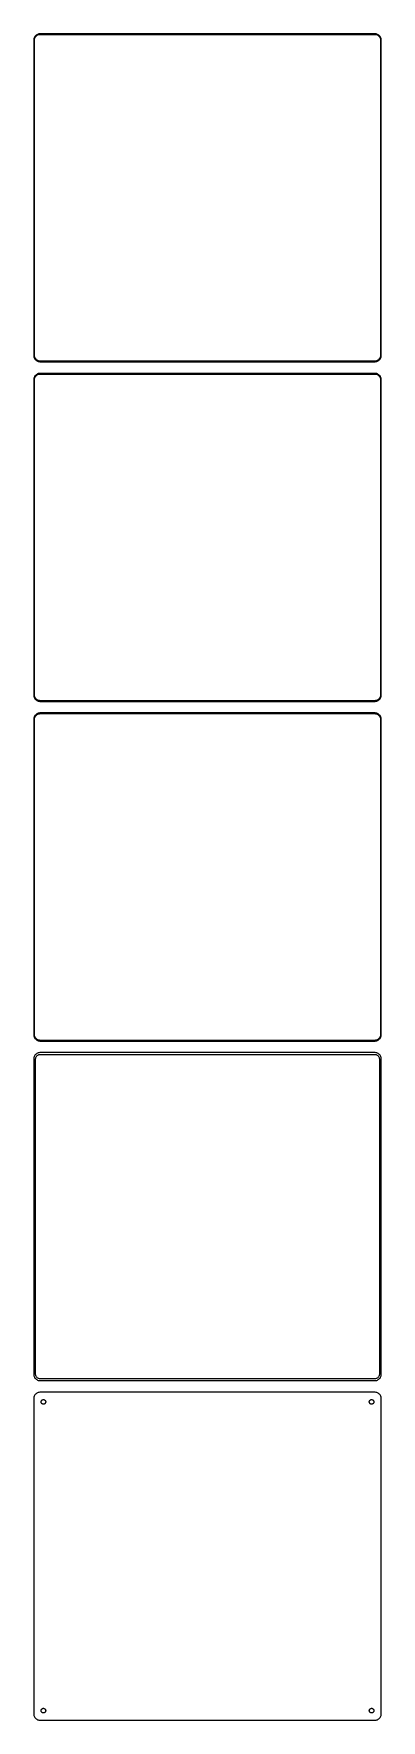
# Model space of a CAD drawing. Header units: metres. Extents: x -135 to 135, y 929 to 2239.
import ezdxf

# ---------------------------------------------------------------- set-up
doc = ezdxf.new("R2010")
doc.units = ezdxf.units.M

msp = doc.modelspace()

# ---------------------------------------------------------------- linework, layer by layer
for p, q in [((-134.961, 2235.13), (-135, 2234.5)), ((-135, 2234.5), (-135, 1989.5)), ((-134.843, 2235.74), (-134.961, 2235.13)), ((-134.649, 2236.34), (-134.843, 2235.74)), ((-134.382, 2236.91), (-134.649, 2236.34)), ((-134.5, 2234.25), (-134.463, 2234.85)), ((-134.5, 1989.75), (-134.5, 2234.25)), ((-134.463, 2234.85), (-134.351, 2235.43)), ((-134.045, 2237.44), (-134.382, 2236.91)), ((-134.351, 2235.43), (-134.166, 2236)), ((-134.166, 2236), (-133.912, 2236.54)), ((-133.645, 2237.92), (-134.045, 2237.44)), ((-133.912, 2236.54), (-133.593, 2237.04)), ((-133.187, 2238.35), (-133.645, 2237.92)), ((-133.593, 2237.04), (-133.213, 2237.5)), ((-133.213, 2237.5), (-132.778, 2237.91)), ((-132.679, 2238.72), (-133.187, 2238.35)), ((-132.778, 2237.91), (-132.295, 2238.26)), ((-132.129, 2239.02), (-132.679, 2238.72)), ((-132.295, 2238.26), (-131.772, 2238.55)), ((-131.545, 2239.26), (-132.129, 2239.02)), ((-131.772, 2238.55), (-131.218, 2238.77)), ((-130.937, 2239.41), (-131.545, 2239.26)), ((-131.218, 2238.77), (-130.64, 2238.92)), ((-130.314, 2239.49), (-130.937, 2239.41)), ((-130.64, 2238.92), (-130.048, 2238.99)), ((130.314, 2239.49), (-130.314, 2239.49)), ((-130.048, 2238.99), (130.048, 2238.99)), ((130.048, 2238.99), (130.64, 2238.92)), ((130.937, 2239.41), (130.314, 2239.49)), ((130.64, 2238.92), (131.218, 2238.77)), ((131.545, 2239.26), (130.937, 2239.41)), ((131.218, 2238.77), (131.772, 2238.55)), ((132.129, 2239.02), (131.545, 2239.26)), ((131.772, 2238.55), (132.295, 2238.26)), ((132.679, 2238.72), (132.129, 2239.02)), ((132.295, 2238.26), (132.778, 2237.91)), ((133.187, 2238.35), (132.679, 2238.72)), ((132.778, 2237.91), (133.213, 2237.5)), ((133.645, 2237.92), (133.187, 2238.35)), ((133.213, 2237.5), (133.593, 2237.04)), ((133.593, 2237.04), (133.912, 2236.54)), ((134.045, 2237.44), (133.645, 2237.92)), ((133.912, 2236.54), (134.166, 2236)), ((134.382, 2236.91), (134.045, 2237.44)), ((134.166, 2236), (134.351, 2235.43)), ((134.351, 2235.43), (134.463, 2234.85)), ((134.649, 2236.34), (134.382, 2236.91)), ((134.463, 2234.85), (134.5, 2234.25)), ((134.5, 2234.25), (134.5, 1989.75)), ((134.843, 2235.74), (134.649, 2236.34)), ((134.961, 2235.13), (134.843, 2235.74)), ((135, 2234.5), (134.961, 2235.13)), ((135, 1989.5), (135, 2234.5)), ((-135, 1989.5), (-134.961, 1988.87)), ((-134.961, 1988.87), (-134.843, 1988.26)), ((-134.843, 1988.26), (-134.649, 1987.66)), ((-134.649, 1987.66), (-134.382, 1987.09)), ((-134.463, 1989.15), (-134.5, 1989.75)), ((-134.351, 1988.57), (-134.463, 1989.15)), ((-134.382, 1987.09), (-134.045, 1986.56)), ((-134.166, 1988), (-134.351, 1988.57)), ((-133.912, 1987.46), (-134.166, 1988)), ((-134.045, 1986.56), (-133.645, 1986.08)), ((-133.593, 1986.96), (-133.912, 1987.46)), ((-133.645, 1986.08), (-133.187, 1985.65)), ((-133.213, 1986.5), (-133.593, 1986.96)), ((-132.778, 1986.09), (-133.213, 1986.5)), ((-133.187, 1985.65), (-132.679, 1985.28)), ((-132.295, 1985.74), (-132.778, 1986.09)), ((-132.679, 1985.28), (-132.129, 1984.98)), ((-131.772, 1985.45), (-132.295, 1985.74)), ((-132.129, 1984.98), (-131.545, 1984.74)), ((-131.218, 1985.23), (-131.772, 1985.45)), ((-131.545, 1984.74), (-130.937, 1984.59)), ((-130.64, 1985.08), (-131.218, 1985.23)), ((-130.937, 1984.59), (-130.314, 1984.51)), ((-130.048, 1985.01), (-130.64, 1985.08)), ((-130.314, 1984.51), (130.314, 1984.51)), ((130.048, 1985.01), (-130.048, 1985.01)), ((130.64, 1985.08), (130.048, 1985.01)), ((130.314, 1984.51), (130.937, 1984.59)), ((131.218, 1985.23), (130.64, 1985.08)), ((130.937, 1984.59), (131.545, 1984.74)), ((131.772, 1985.45), (131.218, 1985.23)), ((131.545, 1984.74), (132.129, 1984.98)), ((132.295, 1985.74), (131.772, 1985.45)), ((132.129, 1984.98), (132.679, 1985.28)), ((132.778, 1986.09), (132.295, 1985.74)), ((132.679, 1985.28), (133.187, 1985.65)), ((133.213, 1986.5), (132.778, 1986.09)), ((133.187, 1985.65), (133.645, 1986.08)), ((133.593, 1986.96), (133.213, 1986.5)), ((133.912, 1987.46), (133.593, 1986.96)), ((133.645, 1986.08), (134.045, 1986.56)), ((134.166, 1988), (133.912, 1987.46)), ((134.045, 1986.56), (134.382, 1987.09)), ((134.351, 1988.57), (134.166, 1988)), ((134.463, 1989.15), (134.351, 1988.57)), ((134.382, 1987.09), (134.649, 1987.66)), ((134.5, 1989.75), (134.463, 1989.15)), ((134.649, 1987.66), (134.843, 1988.26)), ((134.843, 1988.26), (134.961, 1988.87)), ((134.961, 1988.87), (135, 1989.5)), ((-134.961, 1971.13), (-135, 1970.5)), ((-135, 1970.5), (-135, 1725.5)), ((-134.843, 1971.74), (-134.961, 1971.13)), ((-134.649, 1972.34), (-134.843, 1971.74)), ((-134.382, 1972.91), (-134.649, 1972.34)), ((-134.5, 1970.25), (-134.463, 1970.85)), ((-134.5, 1725.75), (-134.5, 1970.25)), ((-134.463, 1970.85), (-134.351, 1971.43)), ((-134.045, 1973.44), (-134.382, 1972.91)), ((-134.351, 1971.43), (-134.166, 1972)), ((-134.166, 1972), (-133.912, 1972.54)), ((-133.645, 1973.92), (-134.045, 1973.44)), ((-133.912, 1972.54), (-133.593, 1973.04)), ((-133.187, 1974.35), (-133.645, 1973.92)), ((-133.593, 1973.04), (-133.213, 1973.5)), ((-133.213, 1973.5), (-132.778, 1973.91)), ((-132.679, 1974.72), (-133.187, 1974.35)), ((-132.778, 1973.91), (-132.295, 1974.26)), ((-132.129, 1975.02), (-132.679, 1974.72)), ((-132.295, 1974.26), (-131.772, 1974.55)), ((-131.545, 1975.26), (-132.129, 1975.02)), ((-131.772, 1974.55), (-131.218, 1974.77)), ((-130.937, 1975.41), (-131.545, 1975.26)), ((-131.218, 1974.77), (-130.64, 1974.92)), ((-130.314, 1975.49), (-130.937, 1975.41)), ((-130.64, 1974.92), (-130.048, 1974.99)), ((130.314, 1975.49), (-130.314, 1975.49)), ((-130.048, 1974.99), (130.048, 1974.99)), ((130.048, 1974.99), (130.64, 1974.92)), ((130.937, 1975.41), (130.314, 1975.49)), ((130.64, 1974.92), (131.218, 1974.77)), ((131.545, 1975.26), (130.937, 1975.41)), ((131.218, 1974.77), (131.772, 1974.55)), ((132.129, 1975.02), (131.545, 1975.26)), ((131.772, 1974.55), (132.295, 1974.26)), ((132.679, 1974.72), (132.129, 1975.02)), ((132.295, 1974.26), (132.778, 1973.91)), ((133.187, 1974.35), (132.679, 1974.72)), ((132.778, 1973.91), (133.213, 1973.5)), ((133.645, 1973.92), (133.187, 1974.35)), ((133.213, 1973.5), (133.593, 1973.04)), ((133.593, 1973.04), (133.912, 1972.54)), ((134.045, 1973.44), (133.645, 1973.92)), ((133.912, 1972.54), (134.166, 1972)), ((134.382, 1972.91), (134.045, 1973.44)), ((134.166, 1972), (134.351, 1971.43)), ((134.351, 1971.43), (134.463, 1970.85)), ((134.649, 1972.34), (134.382, 1972.91)), ((134.463, 1970.85), (134.5, 1970.25)), ((134.5, 1970.25), (134.5, 1725.75)), ((134.843, 1971.74), (134.649, 1972.34)), ((134.961, 1971.13), (134.843, 1971.74)), ((135, 1970.5), (134.961, 1971.13)), ((135, 1725.5), (135, 1970.5)), ((-135, 1725.5), (-134.961, 1724.87)), ((-134.961, 1724.87), (-134.843, 1724.26)), ((-134.843, 1724.26), (-134.649, 1723.66)), ((-134.649, 1723.66), (-134.382, 1723.09)), ((-134.463, 1725.15), (-134.5, 1725.75)), ((-134.351, 1724.57), (-134.463, 1725.15)), ((-134.382, 1723.09), (-134.045, 1722.56)), ((-134.166, 1724), (-134.351, 1724.57)), ((-133.912, 1723.46), (-134.166, 1724)), ((-134.045, 1722.56), (-133.645, 1722.08)), ((-133.593, 1722.96), (-133.912, 1723.46)), ((-133.645, 1722.08), (-133.187, 1721.65)), ((-133.213, 1722.5), (-133.593, 1722.96)), ((-132.778, 1722.09), (-133.213, 1722.5)), ((-133.187, 1721.65), (-132.679, 1721.28)), ((-132.295, 1721.74), (-132.778, 1722.09)), ((-132.679, 1721.28), (-132.129, 1720.98)), ((-131.772, 1721.45), (-132.295, 1721.74)), ((-132.129, 1720.98), (-131.545, 1720.74)), ((-131.218, 1721.23), (-131.772, 1721.45)), ((-131.545, 1720.74), (-130.937, 1720.59)), ((-130.64, 1721.08), (-131.218, 1721.23)), ((-130.937, 1720.59), (-130.314, 1720.51)), ((-130.048, 1721.01), (-130.64, 1721.08)), ((-130.314, 1720.51), (130.314, 1720.51)), ((130.048, 1721.01), (-130.048, 1721.01)), ((130.64, 1721.08), (130.048, 1721.01)), ((130.314, 1720.51), (130.937, 1720.59)), ((131.218, 1721.23), (130.64, 1721.08)), ((130.937, 1720.59), (131.545, 1720.74)), ((131.772, 1721.45), (131.218, 1721.23)), ((131.545, 1720.74), (132.129, 1720.98)), ((132.295, 1721.74), (131.772, 1721.45)), ((132.129, 1720.98), (132.679, 1721.28)), ((132.778, 1722.09), (132.295, 1721.74)), ((132.679, 1721.28), (133.187, 1721.65)), ((133.213, 1722.5), (132.778, 1722.09)), ((133.187, 1721.65), (133.645, 1722.08)), ((133.593, 1722.96), (133.213, 1722.5)), ((133.912, 1723.46), (133.593, 1722.96)), ((133.645, 1722.08), (134.045, 1722.56)), ((134.166, 1724), (133.912, 1723.46)), ((134.045, 1722.56), (134.382, 1723.09)), ((134.351, 1724.57), (134.166, 1724)), ((134.463, 1725.15), (134.351, 1724.57)), ((134.382, 1723.09), (134.649, 1723.66)), ((134.5, 1725.75), (134.463, 1725.15)), ((134.649, 1723.66), (134.843, 1724.26)), ((134.843, 1724.26), (134.961, 1724.87)), ((134.961, 1724.87), (135, 1725.5)), ((-134.961, 1707.13), (-135, 1706.5)), ((-135, 1706.5), (-135, 1461.5)), ((-134.843, 1707.74), (-134.961, 1707.13)), ((-134.649, 1708.34), (-134.843, 1707.74)), ((-134.382, 1708.91), (-134.649, 1708.34)), ((-134.5, 1706.25), (-134.463, 1706.85)), ((-134.5, 1461.75), (-134.5, 1706.25)), ((-134.463, 1706.85), (-134.351, 1707.43)), ((-134.045, 1709.44), (-134.382, 1708.91)), ((-134.351, 1707.43), (-134.166, 1708)), ((-134.166, 1708), (-133.912, 1708.54)), ((-133.645, 1709.92), (-134.045, 1709.44)), ((-133.912, 1708.54), (-133.593, 1709.04)), ((-133.187, 1710.35), (-133.645, 1709.92)), ((-133.593, 1709.04), (-133.213, 1709.5)), ((-133.213, 1709.5), (-132.778, 1709.91)), ((-132.679, 1710.72), (-133.187, 1710.35)), ((-132.778, 1709.91), (-132.295, 1710.26)), ((-132.129, 1711.02), (-132.679, 1710.72)), ((-132.295, 1710.26), (-131.772, 1710.55)), ((-131.545, 1711.26), (-132.129, 1711.02)), ((-131.772, 1710.55), (-131.218, 1710.77)), ((-130.937, 1711.41), (-131.545, 1711.26)), ((-131.218, 1710.77), (-130.64, 1710.92)), ((-130.314, 1711.49), (-130.937, 1711.41)), ((-130.64, 1710.92), (-130.048, 1710.99)), ((130.314, 1711.49), (-130.314, 1711.49)), ((-130.048, 1710.99), (130.048, 1710.99)), ((130.048, 1710.99), (130.64, 1710.92)), ((130.937, 1711.41), (130.314, 1711.49)), ((130.64, 1710.92), (131.218, 1710.77)), ((131.545, 1711.26), (130.937, 1711.41)), ((131.218, 1710.77), (131.772, 1710.55)), ((132.129, 1711.02), (131.545, 1711.26)), ((131.772, 1710.55), (132.295, 1710.26)), ((132.679, 1710.72), (132.129, 1711.02)), ((132.295, 1710.26), (132.778, 1709.91)), ((133.187, 1710.35), (132.679, 1710.72)), ((132.778, 1709.91), (133.213, 1709.5)), ((133.645, 1709.92), (133.187, 1710.35)), ((133.213, 1709.5), (133.593, 1709.04)), ((133.593, 1709.04), (133.912, 1708.54)), ((134.045, 1709.44), (133.645, 1709.92)), ((133.912, 1708.54), (134.166, 1708)), ((134.382, 1708.91), (134.045, 1709.44)), ((134.166, 1708), (134.351, 1707.43)), ((134.351, 1707.43), (134.463, 1706.85)), ((134.649, 1708.34), (134.382, 1708.91)), ((134.463, 1706.85), (134.5, 1706.25)), ((134.5, 1706.25), (134.5, 1461.75)), ((134.843, 1707.74), (134.649, 1708.34)), ((134.961, 1707.13), (134.843, 1707.74)), ((135, 1706.5), (134.961, 1707.13)), ((135, 1461.5), (135, 1706.5)), ((-135, 1461.5), (-134.961, 1460.87)), ((-134.961, 1460.87), (-134.843, 1460.26)), ((-134.843, 1460.26), (-134.649, 1459.66)), ((-134.649, 1459.66), (-134.382, 1459.09)), ((-134.463, 1461.15), (-134.5, 1461.75)), ((-134.351, 1460.57), (-134.463, 1461.15)), ((-134.382, 1459.09), (-134.045, 1458.56)), ((-134.166, 1460), (-134.351, 1460.57)), ((-133.912, 1459.46), (-134.166, 1460)), ((-134.045, 1458.56), (-133.645, 1458.08)), ((-133.593, 1458.96), (-133.912, 1459.46)), ((-133.645, 1458.08), (-133.187, 1457.65)), ((-133.213, 1458.5), (-133.593, 1458.96)), ((-132.778, 1458.09), (-133.213, 1458.5)), ((-133.187, 1457.65), (-132.679, 1457.28)), ((-132.295, 1457.74), (-132.778, 1458.09)), ((-132.679, 1457.28), (-132.129, 1456.98)), ((-131.772, 1457.45), (-132.295, 1457.74)), ((-132.129, 1456.98), (-131.545, 1456.74)), ((-131.218, 1457.23), (-131.772, 1457.45)), ((-131.545, 1456.74), (-130.937, 1456.59)), ((-130.64, 1457.08), (-131.218, 1457.23)), ((-130.937, 1456.59), (-130.314, 1456.51)), ((-130.048, 1457.01), (-130.64, 1457.08)), ((-130.314, 1456.51), (130.314, 1456.51)), ((130.048, 1457.01), (-130.048, 1457.01)), ((130.64, 1457.08), (130.048, 1457.01)), ((130.314, 1456.51), (130.937, 1456.59)), ((131.218, 1457.23), (130.64, 1457.08)), ((130.937, 1456.59), (131.545, 1456.74)), ((131.772, 1457.45), (131.218, 1457.23)), ((131.545, 1456.74), (132.129, 1456.98)), ((132.295, 1457.74), (131.772, 1457.45)), ((132.129, 1456.98), (132.679, 1457.28)), ((132.778, 1458.09), (132.295, 1457.74)), ((132.679, 1457.28), (133.187, 1457.65)), ((133.213, 1458.5), (132.778, 1458.09)), ((133.187, 1457.65), (133.645, 1458.08)), ((133.593, 1458.96), (133.213, 1458.5)), ((133.912, 1459.46), (133.593, 1458.96)), ((133.645, 1458.08), (134.045, 1458.56)), ((134.166, 1460), (133.912, 1459.46)), ((134.045, 1458.56), (134.382, 1459.09)), ((134.351, 1460.57), (134.166, 1460)), ((134.463, 1461.15), (134.351, 1460.57)), ((134.382, 1459.09), (134.649, 1459.66)), ((134.5, 1461.75), (134.463, 1461.15)), ((134.649, 1459.66), (134.843, 1460.26)), ((134.843, 1460.26), (134.961, 1460.87)), ((134.961, 1460.87), (135, 1461.5)), ((-134.961, 1443.13), (-135, 1442.5)), ((-135, 1442.5), (-135, 1197.5)), ((-134.843, 1443.74), (-134.961, 1443.13)), ((-134.649, 1444.34), (-134.843, 1443.74)), ((-134.382, 1444.91), (-134.649, 1444.34)), ((-134.045, 1445.44), (-134.382, 1444.91)), ((-133.645, 1445.92), (-134.045, 1445.44)), ((-133.187, 1446.35), (-133.645, 1445.92)), ((-133.619, 1442.25), (-133.589, 1442.73)), ((-133.619, 1197.75), (-133.619, 1442.25)), ((-133.589, 1442.73), (-133.498, 1443.21)), ((-133.498, 1443.21), (-133.348, 1443.67)), ((-133.348, 1443.67), (-133.141, 1444.11)), ((-132.679, 1446.72), (-133.187, 1446.35)), ((-133.141, 1444.11), (-132.88, 1444.52)), ((-132.88, 1444.52), (-132.571, 1444.9)), ((-132.129, 1447.02), (-132.679, 1446.72)), ((-132.571, 1444.9), (-132.216, 1445.23)), ((-132.216, 1445.23), (-131.823, 1445.52)), ((-131.545, 1447.26), (-132.129, 1447.02)), ((-131.823, 1445.52), (-131.398, 1445.75)), ((-130.937, 1447.41), (-131.545, 1447.26)), ((-131.398, 1445.75), (-130.946, 1445.93)), ((-130.946, 1445.93), (-130.475, 1446.05)), ((-130.314, 1447.49), (-130.937, 1447.41)), ((-130.475, 1446.05), (-129.993, 1446.11)), ((130.314, 1447.49), (-130.314, 1447.49)), ((-129.993, 1446.11), (129.993, 1446.11)), ((129.993, 1446.11), (130.475, 1446.05)), ((130.937, 1447.41), (130.314, 1447.49)), ((130.475, 1446.05), (130.946, 1445.93)), ((131.545, 1447.26), (130.937, 1447.41)), ((130.946, 1445.93), (131.398, 1445.75)), ((131.398, 1445.75), (131.823, 1445.52)), ((132.129, 1447.02), (131.545, 1447.26)), ((131.823, 1445.52), (132.216, 1445.23)), ((132.679, 1446.72), (132.129, 1447.02)), ((132.216, 1445.23), (132.571, 1444.9)), ((132.571, 1444.9), (132.88, 1444.52)), ((133.187, 1446.35), (132.679, 1446.72)), ((132.88, 1444.52), (133.141, 1444.11)), ((133.141, 1444.11), (133.348, 1443.67)), ((133.645, 1445.92), (133.187, 1446.35)), ((133.348, 1443.67), (133.498, 1443.21)), ((133.498, 1443.21), (133.589, 1442.73)), ((133.589, 1442.73), (133.619, 1442.25)), ((133.619, 1442.25), (133.619, 1197.75)), ((134.045, 1445.44), (133.645, 1445.92)), ((134.382, 1444.91), (134.045, 1445.44)), ((134.649, 1444.34), (134.382, 1444.91)), ((134.843, 1443.74), (134.649, 1444.34)), ((134.961, 1443.13), (134.843, 1443.74)), ((135, 1442.5), (134.961, 1443.13)), ((135, 1197.5), (135, 1442.5)), ((-135, 1197.5), (-134.961, 1196.87)), ((-134.961, 1196.87), (-134.843, 1196.26)), ((-134.843, 1196.26), (-134.649, 1195.66)), ((-134.649, 1195.66), (-134.382, 1195.09)), ((-134.382, 1195.09), (-134.045, 1194.56)), ((-134.045, 1194.56), (-133.645, 1194.08)), ((-133.645, 1194.08), (-133.187, 1193.65)), ((-133.589, 1197.27), (-133.619, 1197.75)), ((-133.498, 1196.79), (-133.589, 1197.27)), ((-133.348, 1196.33), (-133.498, 1196.79)), ((-133.141, 1195.89), (-133.348, 1196.33)), ((-133.187, 1193.65), (-132.679, 1193.28)), ((-132.88, 1195.48), (-133.141, 1195.89)), ((-132.571, 1195.1), (-132.88, 1195.48)), ((-132.679, 1193.28), (-132.129, 1192.98)), ((-132.216, 1194.77), (-132.571, 1195.1)), ((-131.823, 1194.48), (-132.216, 1194.77)), ((-131.398, 1194.25), (-131.823, 1194.48)), ((-130.946, 1194.07), (-131.398, 1194.25)), ((-130.475, 1193.95), (-130.946, 1194.07)), ((-129.993, 1193.89), (-130.475, 1193.95)), ((129.993, 1193.89), (-129.993, 1193.89)), ((130.475, 1193.95), (129.993, 1193.89)), ((130.946, 1194.07), (130.475, 1193.95)), ((131.398, 1194.25), (130.946, 1194.07)), ((131.823, 1194.48), (131.398, 1194.25)), ((132.216, 1194.77), (131.823, 1194.48)), ((132.129, 1192.98), (132.679, 1193.28)), ((132.571, 1195.1), (132.216, 1194.77)), ((132.88, 1195.48), (132.571, 1195.1)), ((132.679, 1193.28), (133.187, 1193.65)), ((133.141, 1195.89), (132.88, 1195.48)), ((133.348, 1196.33), (133.141, 1195.89)), ((133.187, 1193.65), (133.645, 1194.08)), ((133.498, 1196.79), (133.348, 1196.33)), ((133.589, 1197.27), (133.498, 1196.79)), ((133.619, 1197.75), (133.589, 1197.27)), ((133.645, 1194.08), (134.045, 1194.56)), ((134.045, 1194.56), (134.382, 1195.09)), ((134.382, 1195.09), (134.649, 1195.66)), ((134.649, 1195.66), (134.843, 1196.26)), ((134.843, 1196.26), (134.961, 1196.87)), ((134.961, 1196.87), (135, 1197.5)), ((-134.649, 1180.34), (-134.843, 1179.74)), ((-134.382, 1180.91), (-134.649, 1180.34)), ((-134.045, 1181.44), (-134.382, 1180.91)), ((-133.645, 1181.92), (-134.045, 1181.44)), ((-133.187, 1182.35), (-133.645, 1181.92)), ((-132.679, 1182.72), (-133.187, 1182.35)), ((-132.129, 1183.02), (-132.679, 1182.72)), ((-132.129, 1192.98), (-131.545, 1192.74)), ((-131.545, 1183.26), (-132.129, 1183.02)), ((-131.545, 1192.74), (-130.937, 1192.59)), ((-130.937, 1183.41), (-131.545, 1183.26)), ((-130.937, 1192.59), (-130.314, 1192.51)), ((-130.314, 1183.49), (-130.937, 1183.41)), ((-130.314, 1192.51), (130.314, 1192.51)), ((130.314, 1183.49), (-130.314, 1183.49)), ((130.314, 1192.51), (130.937, 1192.59)), ((130.937, 1183.41), (130.314, 1183.49)), ((130.937, 1192.59), (131.545, 1192.74)), ((131.545, 1183.26), (130.937, 1183.41)), ((131.545, 1192.74), (132.129, 1192.98)), ((132.129, 1183.02), (131.545, 1183.26)), ((132.679, 1182.72), (132.129, 1183.02)), ((133.187, 1182.35), (132.679, 1182.72)), ((133.645, 1181.92), (133.187, 1182.35)), ((134.045, 1181.44), (133.645, 1181.92)), ((134.382, 1180.91), (134.045, 1181.44)), ((134.649, 1180.34), (134.382, 1180.91)), ((134.843, 1179.74), (134.649, 1180.34)), ((-134.961, 1179.13), (-135, 1178.5)), ((-135, 1178.5), (-135, 933.5)), ((-134.843, 1179.74), (-134.961, 1179.13)), ((-129.3, 1176), (-129.286, 1176.23)), ((-129.286, 1175.77), (-129.3, 1176)), ((-129.286, 1176.23), (-129.243, 1176.45)), ((-129.243, 1175.55), (-129.286, 1175.77)), ((-129.243, 1176.45), (-129.174, 1176.66)), ((-129.174, 1175.34), (-129.243, 1175.55)), ((-129.174, 1176.66), (-129.077, 1176.87)), ((-129.077, 1175.13), (-129.174, 1175.34)), ((-129.077, 1176.87), (-128.956, 1177.06)), ((-128.956, 1174.94), (-129.077, 1175.13)), ((-128.956, 1177.06), (-128.812, 1177.23)), ((-128.812, 1174.77), (-128.956, 1174.94)), ((-128.812, 1177.23), (-128.647, 1177.39)), ((-128.647, 1174.61), (-128.812, 1174.77)), ((-128.647, 1177.39), (-128.464, 1177.52)), ((-128.464, 1174.48), (-128.647, 1174.61)), ((-128.464, 1177.52), (-128.266, 1177.63)), ((-128.266, 1174.37), (-128.464, 1174.48)), ((-128.266, 1177.63), (-128.056, 1177.71)), ((-128.056, 1174.29), (-128.266, 1174.37)), ((-128.056, 1177.71), (-127.837, 1177.77)), ((-127.837, 1174.23), (-128.056, 1174.29)), ((-127.837, 1177.77), (-127.613, 1177.8)), ((-127.613, 1174.2), (-127.837, 1174.23)), ((-127.613, 1177.8), (-127.387, 1177.8)), ((-127.387, 1174.2), (-127.613, 1174.2)), ((-127.387, 1177.8), (-127.163, 1177.77)), ((-127.163, 1174.23), (-127.387, 1174.2)), ((-127.163, 1177.77), (-126.944, 1177.71)), ((-126.944, 1174.29), (-127.163, 1174.23)), ((-126.944, 1177.71), (-126.734, 1177.63)), ((-126.734, 1174.37), (-126.944, 1174.29)), ((-126.734, 1177.63), (-126.536, 1177.52)), ((-126.536, 1174.48), (-126.734, 1174.37)), ((-126.536, 1177.52), (-126.353, 1177.39)), ((-126.353, 1174.61), (-126.536, 1174.48)), ((-126.353, 1177.39), (-126.188, 1177.23)), ((-126.188, 1174.77), (-126.353, 1174.61)), ((-126.188, 1177.23), (-126.044, 1177.06)), ((-126.044, 1174.94), (-126.188, 1174.77)), ((-126.044, 1177.06), (-125.923, 1176.87)), ((-125.923, 1175.13), (-126.044, 1174.94)), ((-125.923, 1176.87), (-125.826, 1176.66)), ((-125.826, 1175.34), (-125.923, 1175.13)), ((-125.826, 1176.66), (-125.757, 1176.45)), ((-125.757, 1175.55), (-125.826, 1175.34)), ((-125.757, 1176.45), (-125.714, 1176.23)), ((-125.714, 1175.77), (-125.757, 1175.55)), ((-125.714, 1176.23), (-125.7, 1176)), ((-125.7, 1176), (-125.714, 1175.77)), ((125.7, 1176), (125.714, 1176.23)), ((125.714, 1175.77), (125.7, 1176)), ((125.714, 1176.23), (125.757, 1176.45)), ((125.757, 1175.55), (125.714, 1175.77)), ((125.757, 1176.45), (125.826, 1176.66)), ((125.826, 1175.34), (125.757, 1175.55)), ((125.826, 1176.66), (125.923, 1176.87)), ((125.923, 1175.13), (125.826, 1175.34)), ((125.923, 1176.87), (126.044, 1177.06)), ((126.044, 1174.94), (125.923, 1175.13)), ((126.044, 1177.06), (126.188, 1177.23)), ((126.188, 1174.77), (126.044, 1174.94)), ((126.188, 1177.23), (126.353, 1177.39)), ((126.353, 1174.61), (126.188, 1174.77)), ((126.353, 1177.39), (126.536, 1177.52)), ((126.536, 1174.48), (126.353, 1174.61)), ((126.536, 1177.52), (126.734, 1177.63)), ((126.734, 1174.37), (126.536, 1174.48)), ((126.734, 1177.63), (126.944, 1177.71)), ((126.944, 1174.29), (126.734, 1174.37)), ((126.944, 1177.71), (127.163, 1177.77)), ((127.163, 1174.23), (126.944, 1174.29)), ((127.163, 1177.77), (127.387, 1177.8)), ((127.387, 1174.2), (127.163, 1174.23)), ((127.387, 1177.8), (127.613, 1177.8)), ((127.613, 1174.2), (127.387, 1174.2)), ((127.613, 1177.8), (127.837, 1177.77)), ((127.837, 1174.23), (127.613, 1174.2)), ((127.837, 1177.77), (128.056, 1177.71)), ((128.056, 1174.29), (127.837, 1174.23)), ((128.056, 1177.71), (128.266, 1177.63)), ((128.266, 1174.37), (128.056, 1174.29)), ((128.266, 1177.63), (128.464, 1177.52)), ((128.464, 1174.48), (128.266, 1174.37)), ((128.464, 1177.52), (128.647, 1177.39)), ((128.647, 1174.61), (128.464, 1174.48)), ((128.647, 1177.39), (128.812, 1177.23)), ((128.812, 1174.77), (128.647, 1174.61)), ((128.812, 1177.23), (128.956, 1177.06)), ((128.956, 1174.94), (128.812, 1174.77)), ((128.956, 1177.06), (129.077, 1176.87)), ((129.077, 1175.13), (128.956, 1174.94)), ((129.077, 1176.87), (129.174, 1176.66)), ((129.174, 1175.34), (129.077, 1175.13)), ((129.174, 1176.66), (129.243, 1176.45)), ((129.243, 1175.55), (129.174, 1175.34)), ((129.243, 1176.45), (129.286, 1176.23)), ((129.286, 1175.77), (129.243, 1175.55)), ((129.286, 1176.23), (129.3, 1176)), ((129.3, 1176), (129.286, 1175.77)), ((134.961, 1179.13), (134.843, 1179.74)), ((135, 1178.5), (134.961, 1179.13)), ((135, 933.5), (135, 1178.5)), ((-135, 933.5), (-134.961, 932.873)), ((-134.961, 932.873), (-134.843, 932.257)), ((-134.843, 932.257), (-134.649, 931.659)), ((-134.649, 931.659), (-134.382, 931.091)), ((-134.382, 931.091), (-134.045, 930.561)), ((-129.3, 936), (-129.286, 936.226)), ((-129.286, 935.774), (-129.3, 936)), ((-129.286, 936.226), (-129.243, 936.448)), ((-129.243, 935.552), (-129.286, 935.774)), ((-129.243, 936.448), (-129.174, 936.663)), ((-129.174, 935.337), (-129.243, 935.552)), ((-129.174, 936.663), (-129.077, 936.867)), ((-129.077, 935.133), (-129.174, 935.337)), ((-129.077, 936.867), (-128.956, 937.058)), ((-128.956, 934.942), (-129.077, 935.133)), ((-128.956, 937.058), (-128.812, 937.232)), ((-128.812, 934.768), (-128.956, 934.942)), ((-128.812, 937.232), (-128.647, 937.387)), ((-128.647, 934.613), (-128.812, 934.768)), ((-128.647, 937.387), (-128.464, 937.52)), ((-128.464, 934.48), (-128.647, 934.613)), ((-128.464, 937.52), (-128.266, 937.629)), ((-128.266, 934.371), (-128.464, 934.48)), ((-128.266, 937.629), (-128.056, 937.712)), ((-128.056, 934.288), (-128.266, 934.371)), ((-128.056, 937.712), (-127.837, 937.768)), ((-127.837, 934.232), (-128.056, 934.288)), ((-127.837, 937.768), (-127.613, 937.796)), ((-127.613, 934.204), (-127.837, 934.232)), ((-127.613, 937.796), (-127.387, 937.796)), ((-127.387, 934.204), (-127.613, 934.204)), ((-127.387, 937.796), (-127.163, 937.768)), ((-127.163, 934.232), (-127.387, 934.204)), ((-127.163, 937.768), (-126.944, 937.712)), ((-126.944, 934.288), (-127.163, 934.232)), ((-126.944, 937.712), (-126.734, 937.629)), ((-126.734, 934.371), (-126.944, 934.288)), ((-126.734, 937.629), (-126.536, 937.52)), ((-126.536, 934.48), (-126.734, 934.371)), ((-126.536, 937.52), (-126.353, 937.387)), ((-126.353, 934.613), (-126.536, 934.48)), ((-126.353, 937.387), (-126.188, 937.232)), ((-126.188, 934.768), (-126.353, 934.613)), ((-126.188, 937.232), (-126.044, 937.058)), ((-126.044, 934.942), (-126.188, 934.768)), ((-126.044, 937.058), (-125.923, 936.867)), ((-125.923, 935.133), (-126.044, 934.942)), ((-125.923, 936.867), (-125.826, 936.663)), ((-125.826, 935.337), (-125.923, 935.133)), ((-125.826, 936.663), (-125.757, 936.448)), ((-125.757, 935.552), (-125.826, 935.337)), ((-125.757, 936.448), (-125.714, 936.226)), ((-125.714, 935.774), (-125.757, 935.552)), ((-125.714, 936.226), (-125.7, 936)), ((-125.7, 936), (-125.714, 935.774)), ((125.7, 936), (125.714, 936.226)), ((125.714, 935.774), (125.7, 936)), ((125.714, 936.226), (125.757, 936.448)), ((125.757, 935.552), (125.714, 935.774)), ((125.757, 936.448), (125.826, 936.663)), ((125.826, 935.337), (125.757, 935.552)), ((125.826, 936.663), (125.923, 936.867)), ((125.923, 935.133), (125.826, 935.337)), ((125.923, 936.867), (126.044, 937.058)), ((126.044, 934.942), (125.923, 935.133)), ((126.044, 937.058), (126.188, 937.232)), ((126.188, 934.768), (126.044, 934.942)), ((126.188, 937.232), (126.353, 937.387)), ((126.353, 934.613), (126.188, 934.768)), ((126.353, 937.387), (126.536, 937.52)), ((126.536, 934.48), (126.353, 934.613)), ((126.536, 937.52), (126.734, 937.629)), ((126.734, 934.371), (126.536, 934.48)), ((126.734, 937.629), (126.944, 937.712)), ((126.944, 934.288), (126.734, 934.371)), ((126.944, 937.712), (127.163, 937.768)), ((127.163, 934.232), (126.944, 934.288)), ((127.163, 937.768), (127.387, 937.796)), ((127.387, 934.204), (127.163, 934.232)), ((127.387, 937.796), (127.613, 937.796)), ((127.613, 934.204), (127.387, 934.204)), ((127.613, 937.796), (127.837, 937.768)), ((127.837, 934.232), (127.613, 934.204)), ((127.837, 937.768), (128.056, 937.712)), ((128.056, 934.288), (127.837, 934.232)), ((128.056, 937.712), (128.266, 937.629)), ((128.266, 934.371), (128.056, 934.288)), ((128.266, 937.629), (128.464, 937.52)), ((128.464, 934.48), (128.266, 934.371)), ((128.464, 937.52), (128.647, 937.387)), ((128.647, 934.613), (128.464, 934.48)), ((128.647, 937.387), (128.812, 937.232)), ((128.812, 934.768), (128.647, 934.613)), ((128.812, 937.232), (128.956, 937.058)), ((128.956, 934.942), (128.812, 934.768)), ((128.956, 937.058), (129.077, 936.867)), ((129.077, 935.133), (128.956, 934.942)), ((129.077, 936.867), (129.174, 936.663)), ((129.174, 935.337), (129.077, 935.133)), ((129.174, 936.663), (129.243, 936.448)), ((129.243, 935.552), (129.174, 935.337)), ((129.243, 936.448), (129.286, 936.226)), ((129.286, 935.774), (129.243, 935.552)), ((129.286, 936.226), (129.3, 936)), ((129.3, 936), (129.286, 935.774)), ((134.045, 930.561), (134.382, 931.091)), ((134.382, 931.091), (134.649, 931.659)), ((134.649, 931.659), (134.843, 932.257)), ((134.843, 932.257), (134.961, 932.873)), ((134.961, 932.873), (135, 933.5)), ((-134.045, 930.561), (-133.645, 930.077)), ((-133.645, 930.077), (-133.187, 929.647)), ((-133.187, 929.647), (-132.679, 929.278)), ((-132.679, 929.278), (-132.129, 928.976)), ((-132.129, 928.976), (-131.545, 928.745)), ((-131.545, 928.745), (-130.937, 928.589)), ((-130.937, 928.589), (-130.314, 928.51)), ((-130.314, 928.51), (130.314, 928.51)), ((130.314, 928.51), (130.937, 928.589)), ((130.937, 928.589), (131.545, 928.745)), ((131.545, 928.745), (132.129, 928.976)), ((132.129, 928.976), (132.679, 929.278)), ((132.679, 929.278), (133.187, 929.647)), ((133.187, 929.647), (133.645, 930.077)), ((133.645, 930.077), (134.045, 930.561))]:
    msp.add_line(p, q)

doc.saveas('drawing.dxf')
